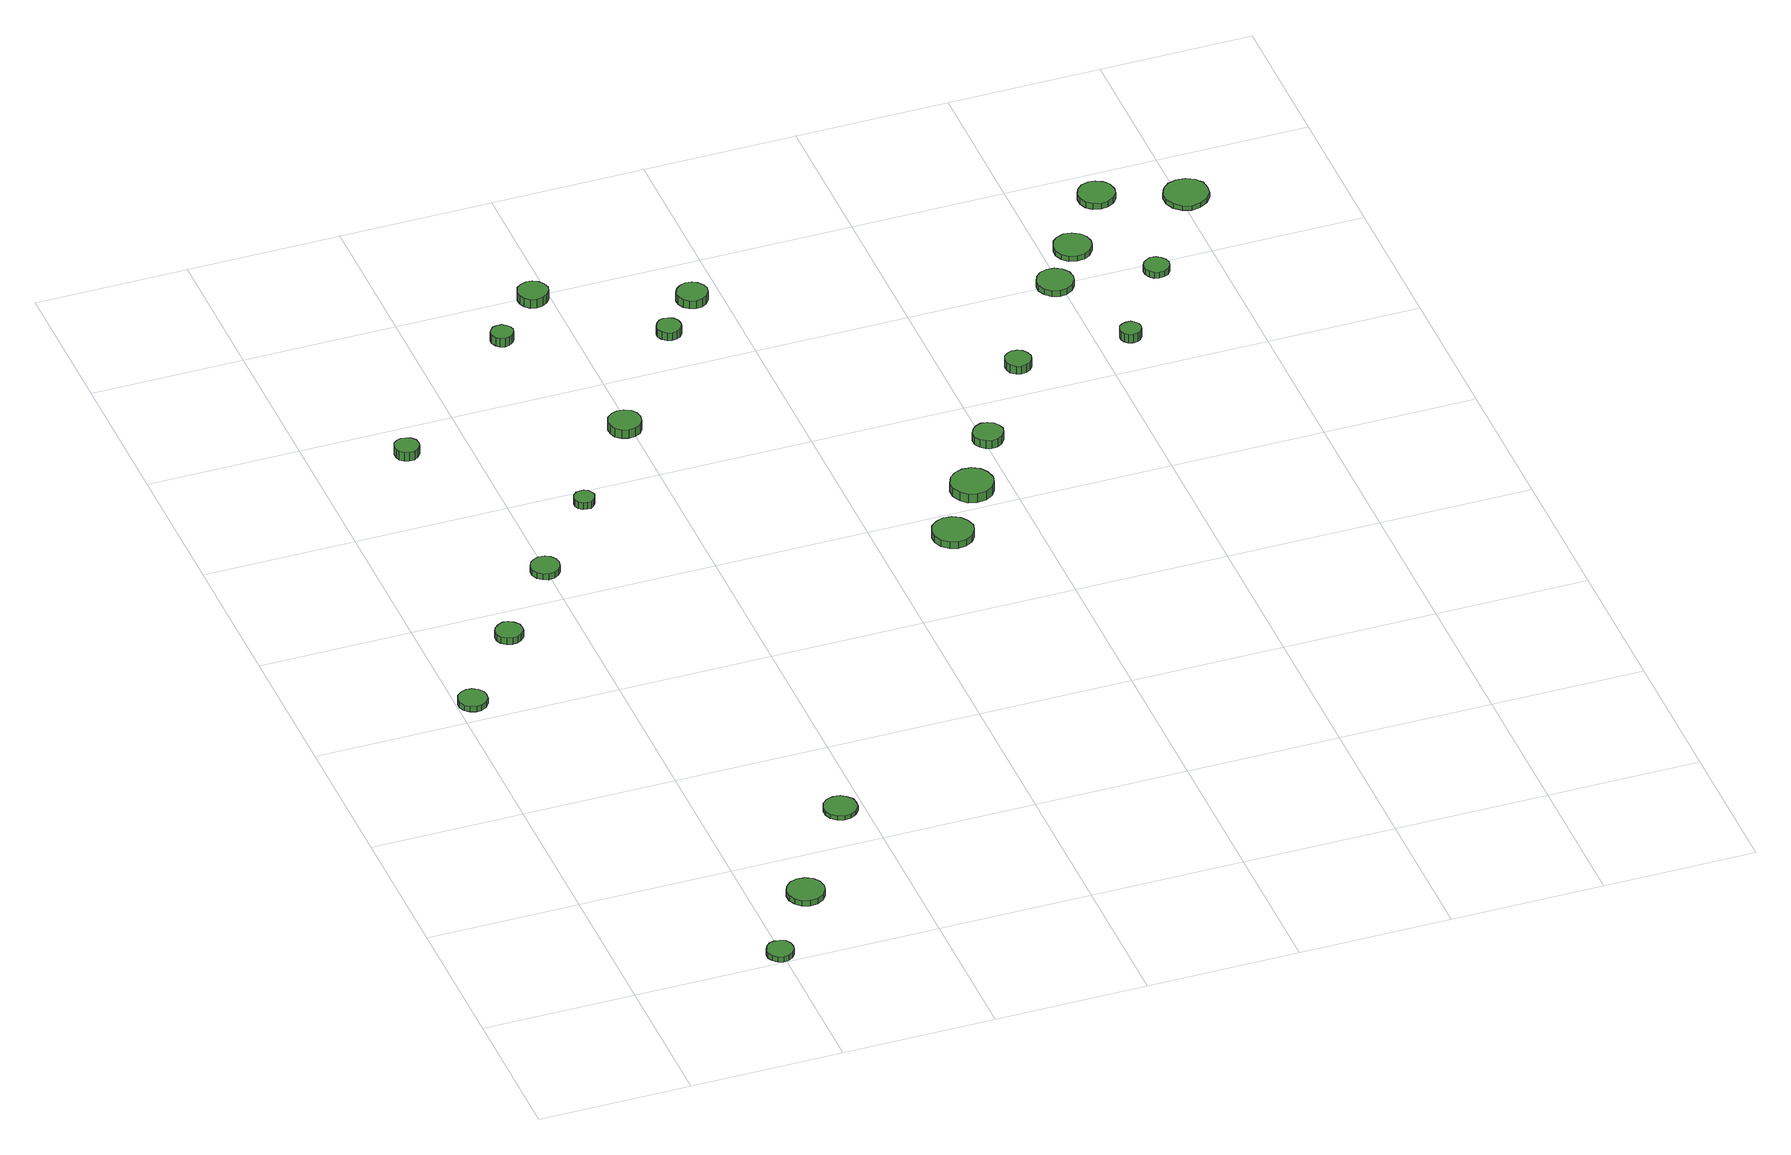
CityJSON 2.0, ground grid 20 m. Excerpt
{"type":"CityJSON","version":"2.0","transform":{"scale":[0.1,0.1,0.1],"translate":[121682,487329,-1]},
"CityObjects":{
"tree1":{"type":"SolitaryVegetationObject","attributes":{"function":"something"},"geometry":[{"type":"MultiSurface","lod":"1","boundaries":[[[0,1,2,3,4,5,6,7,8,9,10,11,12,13,14]],[[15,16,17,18,19,20,21,22,23,24,25,26,27,28,29]],[[0,29,28,1]],[[1,28,27,2]],[[2,27,26,3]],[[3,26,25,4]],[[4,25,24,5]],[[5,24,23,6]],[[6,23,22,7]],[[7,22,21,8]],[[8,21,20,9]],[[9,20,19,10]],[[10,19,18,11]],[[11,18,17,12]],[[12,17,16,13]],[[13,16,15,14]],[[14,15,29,0]]]}]},
"tree2":{"type":"SolitaryVegetationObject","attributes":{"function":"something"},"geometry":[{"type":"MultiSurface","lod":"1","boundaries":[[[30,31,32,33,34,35,36,37,38,39,40,41,42,43,44]],[[45,46,47,48,49,50,51,52,53,54,55,56,57,58,59]],[[30,59,58,31]],[[31,58,57,32]],[[32,57,56,33]],[[33,56,55,34]],[[34,55,54,35]],[[35,54,53,36]],[[36,53,52,37]],[[37,52,51,38]],[[38,51,50,39]],[[39,50,49,40]],[[40,49,48,41]],[[41,48,47,42]],[[42,47,46,43]],[[43,46,45,44]],[[44,45,59,30]]]}]},
"tree3":{"type":"SolitaryVegetationObject","attributes":{"function":"something"},"geometry":[{"type":"MultiSurface","lod":"1","boundaries":[[[60,61,62,63,64,65,66,67,68,69,70,71,72,73,74]],[[75,76,77,78,79,80,81,82,83,84,85,86,87,88,89]],[[60,89,88,61]],[[61,88,87,62]],[[62,87,86,63]],[[63,86,85,64]],[[64,85,84,65]],[[65,84,83,66]],[[66,83,82,67]],[[67,82,81,68]],[[68,81,80,69]],[[69,80,79,70]],[[70,79,78,71]],[[71,78,77,72]],[[72,77,76,73]],[[73,76,75,74]],[[74,75,89,60]]]}]},
"tree4":{"type":"SolitaryVegetationObject","attributes":{"function":"something"},"geometry":[{"type":"MultiSurface","lod":"1","boundaries":[[[90,91,92,93,94,95,96,97,98,99,100,101,102,103,104]],[[105,106,107,108,109,110,111,112,113,114,115,116,117,118,119]],[[90,119,118,91]],[[91,118,117,92]],[[92,117,116,93]],[[93,116,115,94]],[[94,115,114,95]],[[95,114,113,96]],[[96,113,112,97]],[[97,112,111,98]],[[98,111,110,99]],[[99,110,109,100]],[[100,109,108,101]],[[101,108,107,102]],[[102,107,106,103]],[[103,106,105,104]],[[104,105,119,90]]]}]},
"tree5":{"type":"SolitaryVegetationObject","attributes":{"function":"something"},"geometry":[{"type":"MultiSurface","lod":"1","boundaries":[[[120,121,122,123,124,125,126,127,128,129,130,131,132,133,134]],[[135,136,137,138,139,140,141,142,143,144,145,146,147,148,149]],[[120,149,148,121]],[[121,148,147,122]],[[122,147,146,123]],[[123,146,145,124]],[[124,145,144,125]],[[125,144,143,126]],[[126,143,142,127]],[[127,142,141,128]],[[128,141,140,129]],[[129,140,139,130]],[[130,139,138,131]],[[131,138,137,132]],[[132,137,136,133]],[[133,136,135,134]],[[134,135,149,120]]]}]},
"tree6":{"type":"SolitaryVegetationObject","attributes":{"function":"something"},"geometry":[{"type":"MultiSurface","lod":"1","boundaries":[[[150,151,152,153,154,155,156,157,158,159,160,161,162,163,164]],[[165,166,167,168,169,170,171,172,173,174,175,176,177,178,179]],[[150,179,178,151]],[[151,178,177,152]],[[152,177,176,153]],[[153,176,175,154]],[[154,175,174,155]],[[155,174,173,156]],[[156,173,172,157]],[[157,172,171,158]],[[158,171,170,159]],[[159,170,169,160]],[[160,169,168,161]],[[161,168,167,162]],[[162,167,166,163]],[[163,166,165,164]],[[164,165,179,150]]]}]},
"tree7":{"type":"SolitaryVegetationObject","attributes":{"function":"something"},"geometry":[{"type":"MultiSurface","lod":"1","boundaries":[[[180,181,182,183,184,185,186,187,188,189,190,191,192,193,194]],[[195,196,197,198,199,200,201,202,203,204,205,206,207,208,209]],[[180,209,208,181]],[[181,208,207,182]],[[182,207,206,183]],[[183,206,205,184]],[[184,205,204,185]],[[185,204,203,186]],[[186,203,202,187]],[[187,202,201,188]],[[188,201,200,189]],[[189,200,199,190]],[[190,199,198,191]],[[191,198,197,192]],[[192,197,196,193]],[[193,196,195,194]],[[194,195,209,180]]]}]},
"tree8":{"type":"SolitaryVegetationObject","attributes":{"function":"something"},"geometry":[{"type":"MultiSurface","lod":"1","boundaries":[[[210,211,212,213,214,215,216,217,218,219,220,221,222,223,224]],[[225,226,227,228,229,230,231,232,233,234,235,236,237,238,239]],[[210,239,238,211]],[[211,238,237,212]],[[212,237,236,213]],[[213,236,235,214]],[[214,235,234,215]],[[215,234,233,216]],[[216,233,232,217]],[[217,232,231,218]],[[218,231,230,219]],[[219,230,229,220]],[[220,229,228,221]],[[221,228,227,222]],[[222,227,226,223]],[[223,226,225,224]],[[224,225,239,210]]]}]},
"tree9":{"type":"SolitaryVegetationObject","attributes":{"function":"something"},"geometry":[{"type":"MultiSurface","lod":"1","boundaries":[[[240,241,242,243,244,245,246,247,248,249,250,251,252,253,254]],[[255,256,257,258,259,260,261,262,263,264,265,266,267,268,269]],[[240,269,268,241]],[[241,268,267,242]],[[242,267,266,243]],[[243,266,265,244]],[[244,265,264,245]],[[245,264,263,246]],[[246,263,262,247]],[[247,262,261,248]],[[248,261,260,249]],[[249,260,259,250]],[[250,259,258,251]],[[251,258,257,252]],[[252,257,256,253]],[[253,256,255,254]],[[254,255,269,240]]]}]},
"tree10":{"type":"SolitaryVegetationObject","attributes":{"function":"something"},"geometry":[{"type":"MultiSurface","lod":"1","boundaries":[[[270,271,272,273,274,275,276,277,278,279,280,281,282,283,284]],[[285,286,287,288,289,290,291,292,293,294,295,296,297,298,299]],[[270,299,298,271]],[[271,298,297,272]],[[272,297,296,273]],[[273,296,295,274]],[[274,295,294,275]],[[275,294,293,276]],[[276,293,292,277]],[[277,292,291,278]],[[278,291,290,279]],[[279,290,289,280]],[[280,289,288,281]],[[281,288,287,282]],[[282,287,286,283]],[[283,286,285,284]],[[284,285,299,270]]]}]},
"tree11":{"type":"SolitaryVegetationObject","attributes":{"function":"something"},"geometry":[{"type":"MultiSurface","lod":"1","boundaries":[[[300,301,302,303,304,305,306,307,308,309,310,311,312,313,314]],[[315,316,317,318,319,320,321,322,323,324,325,326,327,328,329]],[[300,329,328,301]],[[301,328,327,302]],[[302,327,326,303]],[[303,326,325,304]],[[304,325,324,305]],[[305,324,323,306]],[[306,323,322,307]],[[307,322,321,308]],[[308,321,320,309]],[[309,320,319,310]],[[310,319,318,311]],[[311,318,317,312]],[[312,317,316,313]],[[313,316,315,314]],[[314,315,329,300]]]}]},
"tree12":{"type":"SolitaryVegetationObject","attributes":{"function":"something"},"geometry":[{"type":"MultiSurface","lod":"1","boundaries":[[[330,331,332,333,334,335,336,337,338,339,340,341,342,343,344]],[[345,346,347,348,349,350,351,352,353,354,355,356,357,358,359]],[[330,359,358,331]],[[331,358,357,332]],[[332,357,356,333]],[[333,356,355,334]],[[334,355,354,335]],[[335,354,353,336]],[[336,353,352,337]],[[337,352,351,338]],[[338,351,350,339]],[[339,350,349,340]],[[340,349,348,341]],[[341,348,347,342]],[[342,347,346,343]],[[343,346,345,344]],[[344,345,359,330]]]}]},
"tree13":{"type":"SolitaryVegetationObject","attributes":{"function":"something"},"geometry":[{"type":"MultiSurface","lod":"1","boundaries":[[[360,361,362,363,364,365,366,367,368,369,370,371,372,373,374]],[[375,376,377,378,379,380,381,382,383,384,385,386,387,388,389]],[[360,389,388,361]],[[361,388,387,362]],[[362,387,386,363]],[[363,386,385,364]],[[364,385,384,365]],[[365,384,383,366]],[[366,383,382,367]],[[367,382,381,368]],[[368,381,380,369]],[[369,380,379,370]],[[370,379,378,371]],[[371,378,377,372]],[[372,377,376,373]],[[373,376,375,374]],[[374,375,389,360]]]}]},
"tree14":{"type":"SolitaryVegetationObject","attributes":{"function":"something"},"geometry":[{"type":"MultiSurface","lod":"1","boundaries":[[[390,391,392,393,394,395,396,397,398,399,400,401,402,403,404]],[[405,406,407,408,409,410,411,412,413,414,415,416,417,418,419]],[[390,419,418,391]],[[391,418,417,392]],[[392,417,416,393]],[[393,416,415,394]],[[394,415,414,395]],[[395,414,413,396]],[[396,413,412,397]],[[397,412,411,398]],[[398,411,410,399]],[[399,410,409,400]],[[400,409,408,401]],[[401,408,407,402]],[[402,407,406,403]],[[403,406,405,404]],[[404,405,419,390]]]}]},
"tree15":{"type":"SolitaryVegetationObject","attributes":{"function":"something"},"geometry":[{"type":"MultiSurface","lod":"1","boundaries":[[[420,421,422,423,424,425,426,427,428,429,430,431,432,433,434]],[[435,436,437,438,439,440,441,442,443,444,445,446,447,448,449]],[[420,449,448,421]],[[421,448,447,422]],[[422,447,446,423]],[[423,446,445,424]],[[424,445,444,425]],[[425,444,443,426]],[[426,443,442,427]],[[427,442,441,428]],[[428,441,440,429]],[[429,440,439,430]],[[430,439,438,431]],[[431,438,437,432]],[[432,437,436,433]],[[433,436,435,434]],[[434,435,449,420]]]}]},
"tree16":{"type":"SolitaryVegetationObject","attributes":{"function":"something"},"geometry":[{"type":"MultiSurface","lod":"1","boundaries":[[[450,451,452,453,454,455,456,457,458,459,460,461,462,463,464]],[[465,466,467,468,469,470,471,472,473,474,475,476,477,478,479]],[[450,479,478,451]],[[451,478,477,452]],[[452,477,476,453]],[[453,476,475,454]],[[454,475,474,455]],[[455,474,473,456]],[[456,473,472,457]],[[457,472,471,458]],[[458,471,470,459]],[[459,470,469,460]],[[460,469,468,461]],[[461,468,467,462]],[[462,467,466,463]],[[463,466,465,464]],[[464,465,479,450]]]}]},
"tree17":{"type":"SolitaryVegetationObject","attributes":{"function":"something"},"geometry":[{"type":"MultiSurface","lod":"1","boundaries":[[[480,481,482,483,484,485,486,487,488,489,490,491,492,493,494]],[[495,496,497,498,499,500,501,502,503,504,505,506,507,508,509]],[[480,509,508,481]],[[481,508,507,482]],[[482,507,506,483]],[[483,506,505,484]],[[484,505,504,485]],[[485,504,503,486]],[[486,503,502,487]],[[487,502,501,488]],[[488,501,500,489]],[[489,500,499,490]],[[490,499,498,491]],[[491,498,497,492]],[[492,497,496,493]],[[493,496,495,494]],[[494,495,509,480]]]}]},
"tree18":{"type":"SolitaryVegetationObject","attributes":{"function":"something"},"geometry":[{"type":"MultiSurface","lod":"1","boundaries":[[[510,511,512,513,514,515,516,517,518,519,520,521,522,523,524]],[[525,526,527,528,529,530,531,532,533,534,535,536,537,538,539]],[[510,539,538,511]],[[511,538,537,512]],[[512,537,536,513]],[[513,536,535,514]],[[514,535,534,515]],[[515,534,533,516]],[[516,533,532,517]],[[517,532,531,518]],[[518,531,530,519]],[[519,530,529,520]],[[520,529,528,521]],[[521,528,527,522]],[[522,527,526,523]],[[523,526,525,524]],[[524,525,539,510]]]}]},
"tree19":{"type":"SolitaryVegetationObject","attributes":{"function":"something"},"geometry":[{"type":"MultiSurface","lod":"1","boundaries":[[[540,541,542,543,544,545,546,547,548,549,550,551,552,553,554]],[[555,556,557,558,559,560,561,562,563,564,565,566,567,568,569]],[[540,569,568,541]],[[541,568,567,542]],[[542,567,566,543]],[[543,566,565,544]],[[544,565,564,545]],[[545,564,563,546]],[[546,563,562,547]],[[547,562,561,548]],[[548,561,560,549]],[[549,560,559,550]],[[550,559,558,551]],[[551,558,557,552]],[[552,557,556,553]],[[553,556,555,554]],[[554,555,569,540]]]}]},
"tree20":{"type":"SolitaryVegetationObject","attributes":{"function":"something"},"geometry":[{"type":"MultiSurface","lod":"1","boundaries":[[[570,571,572,573,574,575,576,577,578,579,580,581,582,583,584]],[[585,586,587,588,589,590,591,592,593,594,595,596,597,598,599]],[[570,599,598,571]],[[571,598,597,572]],[[572,597,596,573]],[[573,596,595,574]],[[574,595,594,575]],[[575,594,593,576]],[[576,593,592,577]],[[577,592,591,578]],[[578,591,590,579]],[[579,590,589,580]],[[580,589,588,581]],[[581,588,587,582]],[[582,587,586,583]],[[583,586,585,584]],[[584,585,599,570]]]}]},
"tree21":{"type":"SolitaryVegetationObject","attributes":{"function":"something"},"geometry":[{"type":"MultiSurface","lod":"1","boundaries":[[[600,601,602,603,604,605,606,607,608,609,610,611,612,613,614]],[[615,616,617,618,619,620,621,622,623,624,625,626,627,628,629]],[[600,629,628,601]],[[601,628,627,602]],[[602,627,626,603]],[[603,626,625,604]],[[604,625,624,605]],[[605,624,623,606]],[[606,623,622,607]],[[607,622,621,608]],[[608,621,620,609]],[[609,620,619,610]],[[610,619,618,611]],[[611,618,617,612]],[[612,617,616,613]],[[613,616,615,614]],[[614,615,629,600]]]}]},
"tree22":{"type":"SolitaryVegetationObject","attributes":{"function":"something"},"geometry":[{"type":"MultiSurface","lod":"1","boundaries":[[[630,631,632,633,634,635,636,637,638,639,640,641,642,643,644]],[[645,646,647,648,649,650,651,652,653,654,655,656,657,658,659]],[[630,659,658,631]],[[631,658,657,632]],[[632,657,656,633]],[[633,656,655,634]],[[634,655,654,635]],[[635,654,653,636]],[[636,653,652,637]],[[637,652,651,638]],[[638,651,650,639]],[[639,650,649,640]],[[640,649,648,641]],[[641,648,647,642]],[[642,647,646,643]],[[643,646,645,644]],[[644,645,659,630]]]}]},
"tree23":{"type":"SolitaryVegetationObject","attributes":{"function":"something"},"geometry":[{"type":"MultiSurface","lod":"1","boundaries":[[[660,661,662,663,664,665,666,667,668,669,670,671,672,673,674]],[[675,676,677,678,679,680,681,682,683,684,685,686,687,688,689]],[[660,689,688,661]],[[661,688,687,662]],[[662,687,686,663]],[[663,686,685,664]],[[664,685,684,665]],[[665,684,683,666]],[[666,683,682,667]],[[667,682,681,668]],[[668,681,680,669]],[[669,680,679,670]],[[670,679,678,671]],[[671,678,677,672]],[[672,677,676,673]],[[673,676,675,674]],[[674,675,689,660]]]}]}
},
"vertices":[
[215,19,14],[214,26,14],[210,32,14],[203,35,14],[196,36,14],[189,34,14],[184,29,14],[181,22,14],[181,15,14],[184,9,14],[189,4,14],[196,1,14],[203,2,14],[210,6,14],[214,12,14],[214,12,6],[210,6,6],[203,2,6],[196,1,6],[189,4,6],[184,9,6],[181,15,6],[181,22,6],[184,29,6],[189,34,6],[196,36,6],[203,35,6],[210,32,6],[214,26,6],[215,19,6],
[38,633,17],[37,641,17],[32,647,17],[25,651,17],[18,652,17],[10,649,17],[4,644,17],[1,637,17],[1,629,17],[4,622,17],[10,617,17],[18,614,17],[25,615,17],[32,619,17],[37,625,17],[37,625,9],[32,619,9],[25,615,9],[18,614,9],[10,617,9],[4,622,9],[1,629,9],[1,637,9],[4,644,9],[10,649,9],[18,652,9],[25,651,9],[32,647,9],[37,641,9],[38,633,9],
[294,123,14],[292,133,14],[286,141,14],[277,146,14],[267,147,14],[257,144,14],[250,137,14],[246,128,14],[246,118,14],[250,109,14],[257,102,14],[267,99,14],[277,100,14],[286,105,14],[292,113,14],[292,113,6],[286,105,6],[277,100,6],[267,99,6],[257,102,6],[250,109,6],[246,118,6],[246,128,6],[250,137,6],[257,144,6],[267,147,6],[277,146,6],[286,141,6],[292,133,6],[294,123,6],
[127,748,18],[126,755,18],[121,761,18],[115,765,18],[108,766,18],[101,763,18],[95,758,18],[92,752,18],[92,745,18],[95,738,18],[101,733,18],[108,731,18],[115,732,18],[121,735,18],[126,741,18],[126,741,8],[121,735,8],[115,732,8],[108,731,8],[101,733,8],[95,738,8],[92,745,8],[92,752,8],[95,758,8],[101,763,8],[108,766,8],[115,765,8],[121,761,8],[126,755,8],[127,748,8],
[391,271,13],[390,280,13],[384,287,13],[377,292,13],[368,293,13],[359,290,13],[352,284,13],[349,276,13],[349,267,13],[352,259,13],[359,253,13],[368,250,13],[377,251,13],[384,255,13],[390,263,13],[390,263,7],[384,255,7],[377,251,7],[368,250,7],[359,253,7],[352,259,7],[349,267,7],[349,276,7],[352,284,7],[359,290,7],[368,293,7],[377,292,7],[384,287,7],[390,280,7],[391,271,7],
[217,860,17],[215,868,17],[211,874,17],[204,878,17],[196,879,17],[189,876,17],[183,871,17],[180,864,17],[180,856,17],[183,849,17],[189,844,17],[196,841,17],[204,842,17],[211,846,17],[215,852,17],[215,852,8],[211,846,8],[204,842,8],[196,841,8],[189,844,8],[183,849,8],[180,856,8],[180,864,8],[183,871,8],[189,876,8],[196,879,8],[204,878,8],[211,874,8],[215,868,8],[217,860,8],
[137,1145,22],[136,1152,22],[132,1157,22],[126,1160,22],[119,1161,22],[113,1159,22],[108,1155,22],[106,1149,22],[106,1142,22],[108,1136,22],[113,1132,22],[119,1130,22],[126,1130,22],[132,1134,22],[136,1139,22],[136,1139,9],[132,1134,9],[126,1130,9],[119,1130,9],[113,1132,9],[108,1136,9],[106,1142,9],[106,1149,9],[108,1155,9],[113,1159,9],[119,1161,9],[126,1160,9],[132,1157,9],[136,1152,9],[137,1145,9],
[306,975,18],[304,980,18],[301,985,18],[296,988,18],[291,988,18],[286,987,18],[281,983,18],[279,978,18],[279,972,18],[281,967,18],[286,963,18],[291,962,18],[296,962,18],[301,965,18],[304,970,18],[304,970,8],[301,965,8],[296,962,8],[291,962,8],[286,963,8],[281,967,8],[279,972,8],[279,978,8],[281,983,8],[286,987,8],[291,988,8],[296,988,8],[301,985,8],[304,980,8],[306,975,8],
[324,1317,29],[323,1322,29],[319,1327,29],[314,1330,29],[308,1331,29],[302,1329,29],[298,1325,29],[295,1320,29],[295,1314,29],[298,1308,29],[302,1304,29],[308,1302,29],[314,1303,29],[319,1306,29],[323,1311,29],[323,1311,16],[319,1306,16],[314,1303,16],[308,1302,16],[302,1304,16],[298,1308,16],[295,1314,16],[295,1320,16],[298,1325,16],[302,1329,16],[308,1331,16],[314,1330,16],[319,1327,16],[323,1322,16],[324,1317,16],
[412,1099,24],[410,1108,24],[405,1115,24],[397,1119,24],[388,1120,24],[380,1117,24],[373,1111,24],[370,1103,24],[370,1095,24],[373,1087,24],[380,1081,24],[388,1078,24],[397,1079,24],[405,1083,24],[410,1090,24],[410,1090,11],[405,1083,11],[397,1079,11],[388,1078,11],[380,1081,11],[373,1087,11],[370,1095,11],[370,1103,11],[373,1111,11],[380,1117,11],[388,1120,11],[397,1119,11],[405,1115,11],[410,1108,11],[412,1099,11],
[396,1387,26],[394,1395,26],[389,1402,26],[382,1406,26],[374,1407,26],[366,1404,26],[360,1399,26],[357,1391,26],[357,1383,26],[360,1376,26],[366,1370,26],[374,1368,26],[382,1369,26],[389,1373,26],[394,1379,26],[394,1379,13],[389,1373,13],[382,1369,13],[374,1368,13],[366,1370,13],[360,1376,13],[357,1383,13],[357,1391,13],[360,1399,13],[366,1404,13],[374,1407,13],[382,1406,13],[389,1402,13],[394,1395,13],[396,1387,13],
[525,1264,24],[524,1270,24],[520,1276,24],[514,1279,24],[508,1280,24],[502,1278,24],[497,1273,24],[494,1267,24],[494,1261,24],[497,1255,24],[502,1250,24],[508,1248,24],[514,1249,24],[520,1252,24],[524,1258,24],[524,1258,12],[520,1252,12],[514,1249,12],[508,1248,12],[502,1250,12],[497,1255,12],[494,1261,12],[494,1267,12],[497,1273,12],[502,1278,12],[508,1280,12],[514,1279,12],[520,1276,12],[524,1270,12],[525,1264,12],
[723,755,17],[720,766,17],[714,775,17],[704,781,17],[693,782,17],[683,779,17],[674,771,17],[670,761,17],[670,750,17],[674,740,17],[683,732,17],[693,729,17],[704,730,17],[714,735,17],[720,744,17],[720,744,7],[714,735,7],[704,730,7],[693,729,7],[683,732,7],[674,740,7],[670,750,7],[670,761,7],[674,771,7],[683,779,7],[693,782,7],[704,781,7],[714,775,7],[720,766,7],[723,755,7],
[583,1326,19],[581,1334,19],[576,1341,19],[569,1345,19],[561,1346,19],[553,1343,19],[547,1338,19],[543,1330,19],[543,1322,19],[547,1314,19],[553,1309,19],[561,1306,19],[569,1307,19],[576,1311,19],[581,1318,19],[581,1318,7],[576,1311,7],[569,1307,7],[561,1306,7],[553,1309,7],[547,1314,7],[543,1322,7],[543,1330,7],[547,1338,7],[553,1343,7],[561,1346,7],[569,1345,7],[576,1341,7],[581,1334,7],[583,1326,7],
[779,837,20],[776,849,20],[770,858,20],[760,864,20],[748,865,20],[737,861,20],[729,854,20],[724,843,20],[724,832,20],[729,821,20],[737,813,20],[748,810,20],[760,811,20],[770,817,20],[776,826,20],[776,826,7],[770,817,7],[760,811,7],[748,810,7],[737,813,7],[729,821,7],[724,832,7],[724,843,7],[729,854,7],[737,861,7],[748,865,7],[760,864,7],[770,858,7],[776,849,7],[779,837,7],
[823,922,24],[821,929,24],[816,936,24],[809,940,24],[801,941,24],[794,938,24],[788,933,24],[784,926,24],[784,917,24],[788,910,24],[794,905,24],[801,902,24],[809,903,24],[816,907,24],[821,914,24],[821,914,12],[816,907,12],[809,903,12],[801,902,12],[794,905,12],[788,910,12],[784,917,12],[784,926,12],[788,933,12],[794,938,12],[801,941,12],[809,940,12],[816,936,12],[821,929,12],[823,922,12],
[907,1050,25],[905,1057,25],[901,1063,25],[895,1066,25],[888,1067,25],[882,1065,25],[876,1060,25],[874,1054,25],[874,1047,25],[876,1040,25],[882,1035,25],[888,1033,25],[895,1034,25],[901,1037,25],[905,1043,25],[905,1043,13],[901,1037,13],[895,1034,13],[888,1033,13],[882,1035,13],[876,1040,13],[874,1047,13],[874,1054,13],[876,1060,13],[882,1065,13],[888,1067,13],[895,1066,13],[901,1063,13],[905,1057,13],[907,1050,13],
[1017,1198,16],[1015,1208,16],[1009,1216,16],[1000,1221,16],[991,1222,16],[981,1219,16],[974,1212,16],[970,1203,16],[970,1194,16],[974,1185,16],[981,1178,16],[991,1175,16],[1000,1176,16],[1009,1181,16],[1015,1189,16],[1015,1189,7],[1009,1181,7],[1000,1176,7],[991,1175,7],[981,1178,7],[974,1185,7],[970,1194,7],[970,1203,7],[974,1212,7],[981,1219,7],[991,1222,7],[1000,1221,7],[1009,1216,7],[1015,1208,7],[1017,1198,7],
[1057,1065,22],[1056,1070,22],[1052,1075,22],[1048,1078,22],[1042,1078,22],[1036,1076,22],[1032,1073,22],[1030,1067,22],[1030,1062,22],[1032,1057,22],[1036,1053,22],[1042,1051,22],[1048,1052,22],[1052,1054,22],[1056,1059,22],[1056,1059,9],[1052,1054,9],[1048,1052,9],[1042,1051,9],[1036,1053,9],[1032,1057,9],[1030,1062,9],[1030,1067,9],[1032,1073,9],[1036,1076,9],[1042,1078,9],[1048,1078,9],[1052,1075,9],[1056,1070,9],[1057,1065,9],
[1063,1260,15],[1061,1270,15],[1055,1278,15],[1046,1283,15],[1036,1285,15],[1026,1281,15],[1019,1275,15],[1015,1265,15],[1015,1255,15],[1019,1246,15],[1026,1239,15],[1036,1236,15],[1046,1237,15],[1055,1242,15],[1061,1251,15],[1061,1251,7],[1055,1242,7],[1046,1237,7],[1036,1236,7],[1026,1239,7],[1019,1246,7],[1015,1255,7],[1015,1265,7],[1019,1275,7],[1026,1281,7],[1036,1285,7],[1046,1283,7],[1055,1278,7],[1061,1270,7],[1063,1260,7],
[1138,1184,16],[1136,1191,16],[1132,1196,16],[1126,1200,16],[1119,1201,16],[1113,1198,16],[1108,1194,16],[1105,1188,16],[1105,1181,16],[1108,1175,16],[1113,1170,16],[1119,1168,16],[1126,1169,16],[1132,1172,16],[1136,1177,16],[1136,1177,7],[1132,1172,7],[1126,1169,7],[1119,1168,7],[1113,1170,7],[1108,1175,7],[1105,1181,7],[1105,1188,7],[1108,1194,7],[1113,1198,7],[1119,1201,7],[1126,1200,7],[1132,1196,7],[1136,1191,7],[1138,1184,7],
[1127,1350,16],[1125,1360,16],[1119,1368,16],[1110,1373,16],[1101,1374,16],[1091,1371,16],[1084,1364,16],[1080,1355,16],[1080,1345,16],[1084,1336,16],[1091,1330,16],[1101,1327,16],[1110,1328,16],[1119,1333,16],[1125,1340,16],[1125,1340,7],[1119,1333,7],[1110,1328,7],[1101,1327,7],[1091,1330,7],[1084,1336,7],[1080,1345,7],[1080,1355,7],[1084,1364,7],[1091,1371,7],[1101,1374,7],[1110,1373,7],[1119,1368,7],[1125,1360,7],[1127,1350,7],
[1237,1315,14],[1235,1327,14],[1228,1336,14],[1217,1342,14],[1205,1343,14],[1194,1340,14],[1185,1332,14],[1180,1321,14],[1180,1309,14],[1185,1298,14],[1194,1290,14],[1205,1286,14],[1217,1288,14],[1228,1294,14],[1235,1303,14],[1235,1303,7],[1228,1294,7],[1217,1288,7],[1205,1286,7],[1194,1290,7],[1185,1298,7],[1180,1309,7],[1180,1321,7],[1185,1332,7],[1194,1340,7],[1205,1343,7],[1217,1342,7],[1228,1336,7],[1235,1327,7],[1237,1315,7]
]}
